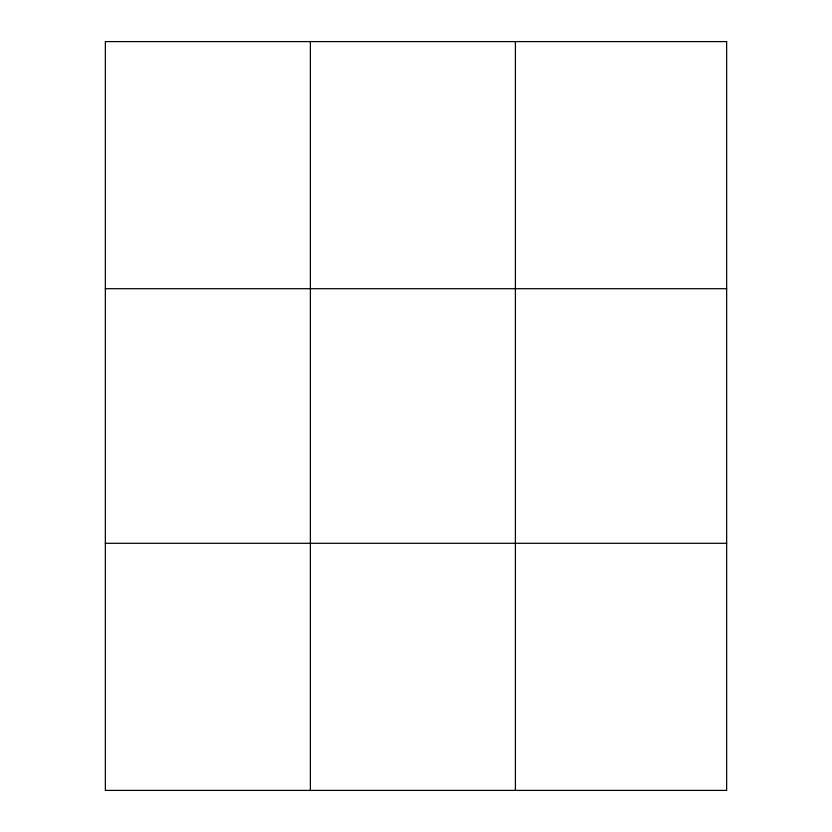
<?xml version="1.0" encoding="UTF-8"?>
<svg xmlns="http://www.w3.org/2000/svg" width="832" height="832" viewBox="0 0 832 832"><rect width="100%" height="100%" fill="white"/><g stroke="black" fill="none" stroke-linecap="round" stroke-linejoin="round"><path stroke-width="1.25" d="M310.378 790.4L310.378 41.6M515.403 790.4L515.403 41.6M105.352 288.704L726.648 288.704M105.352 543.296L726.648 543.296M726.648 41.6L726.648 790.4L105.352 790.4L105.352 41.6L726.648 41.6"/></g></svg>
